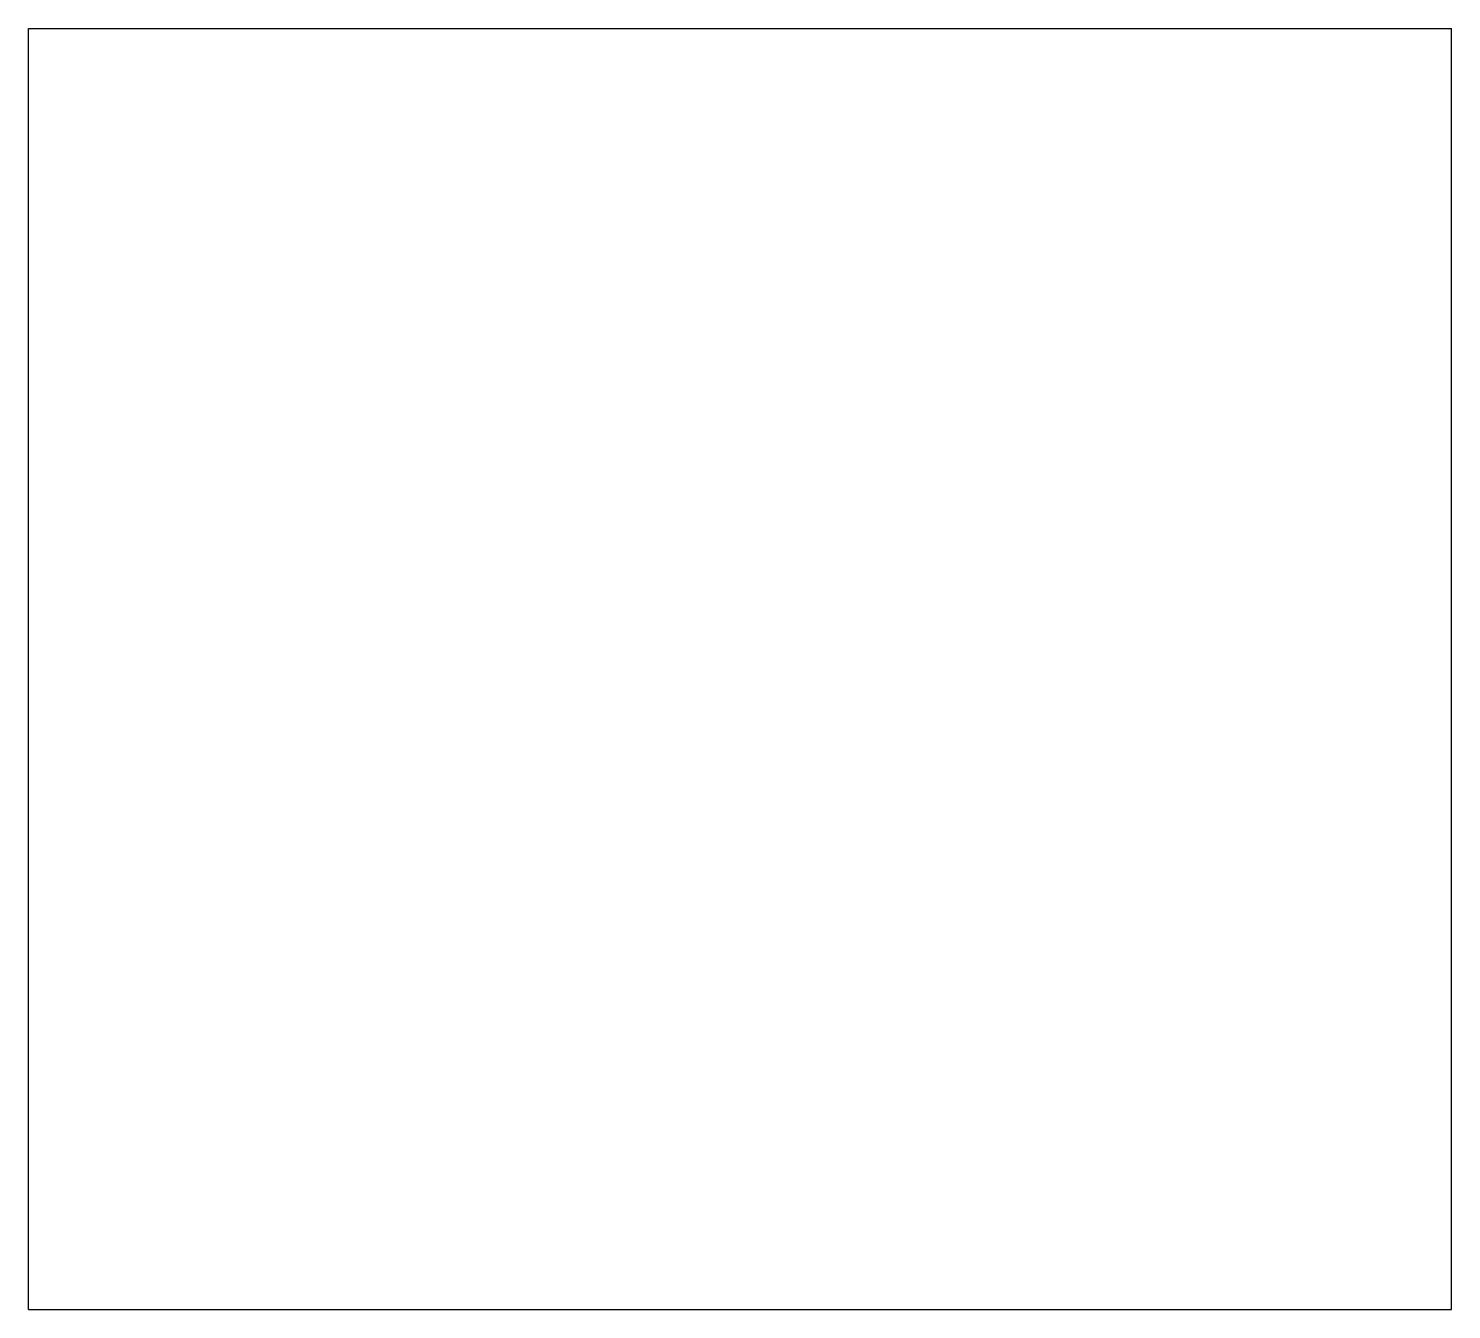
# Model space of a CAD drawing. Header units: millimetres. Extents: x 7 to 57, y -75.8 to -30.8.
import ezdxf

# ---------------------------------------------------------------- set-up
doc = ezdxf.new("R2010")
doc.units = ezdxf.units.MM

msp = doc.modelspace()

# ---------------------------------------------------------------- linework, layer by layer
at = {"color": 7, "linetype": 'Continuous', "lineweight": 25}
for p, q in [((7, -30.789), (57, -30.789)), ((7, -75.789), (7, -30.789)), ((57, -75.789), (57, -30.789)), ((7, -75.789), (57, -75.789))]:
    msp.add_line(p, q, dxfattribs=at)

doc.saveas('drawing.dxf')
